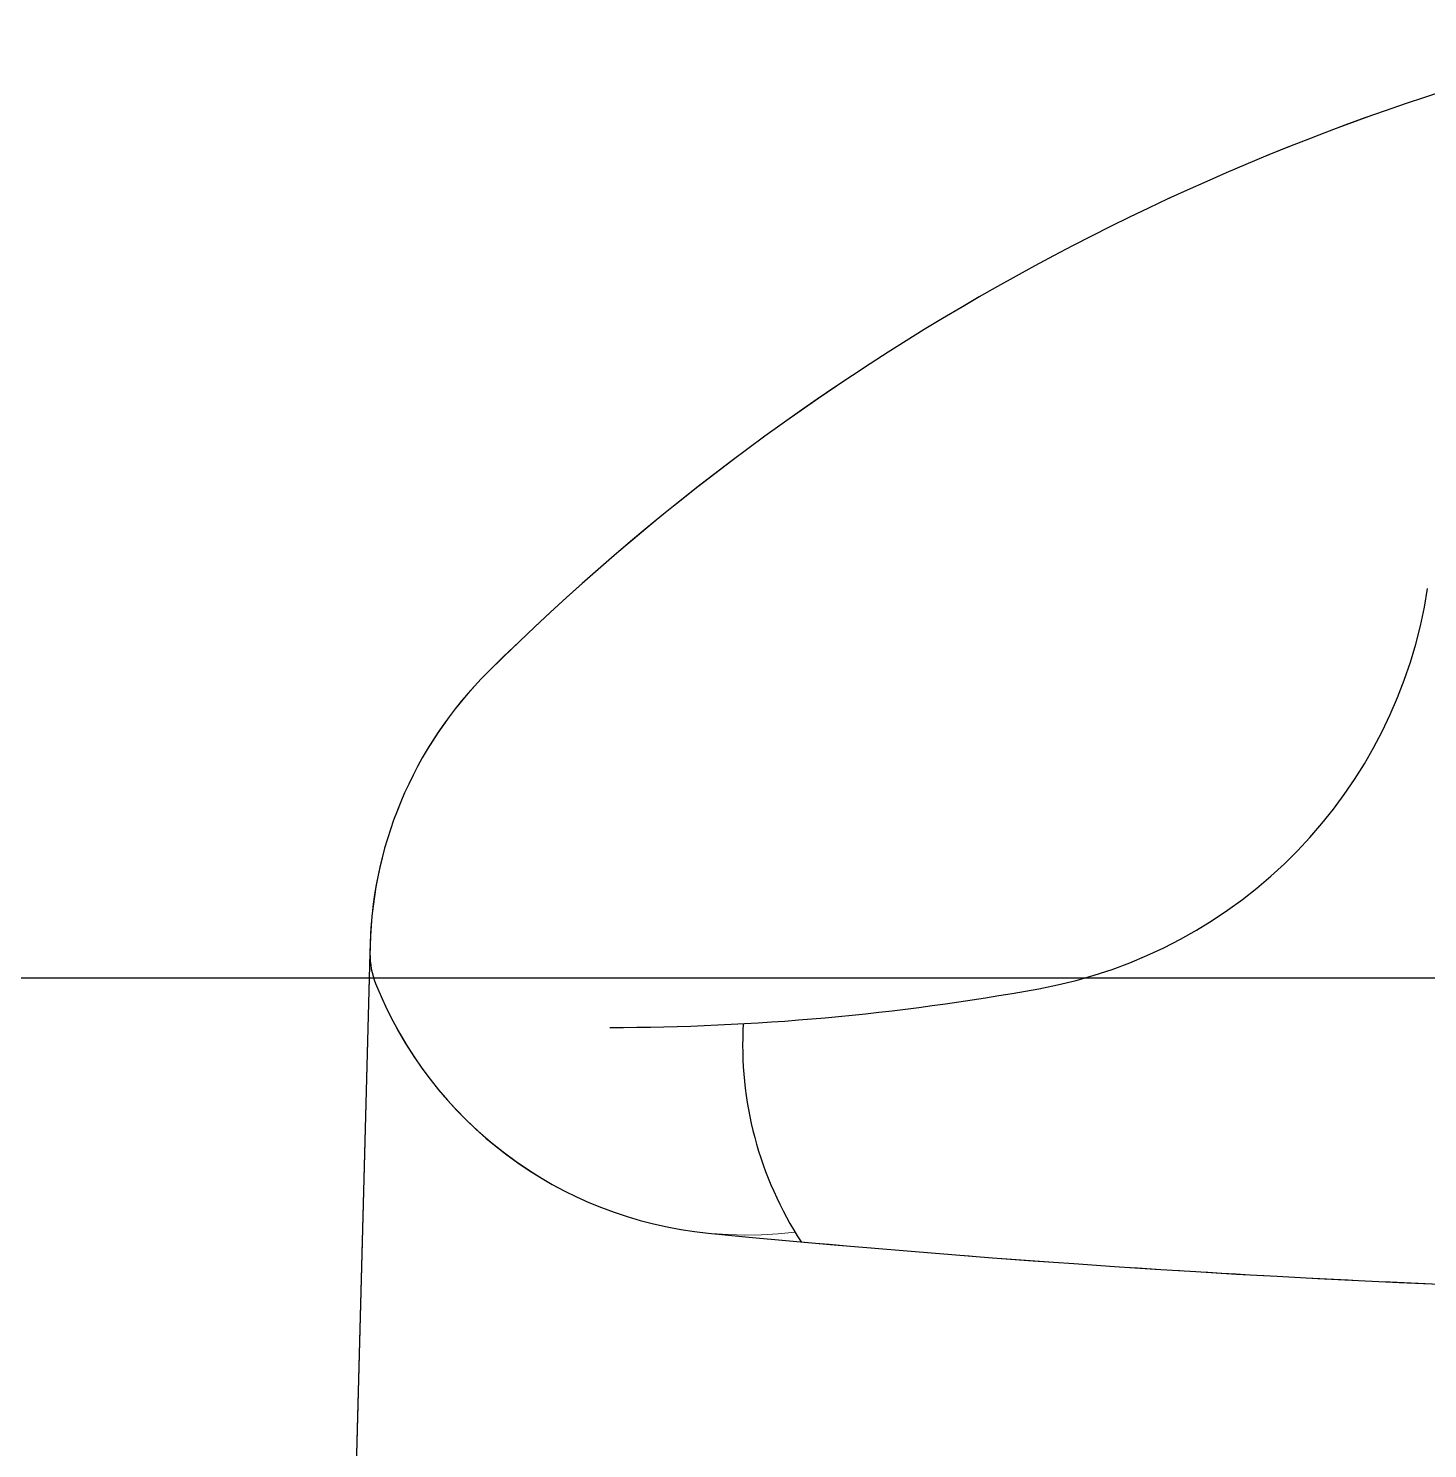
# Model space of a CAD drawing. Header units: millimetres. Extents: x 2148 to 2681, y 758 to 986.
# Drawn here: x 2327.8574 to 2327.974, y 950.9301 to 951.0485 of the extents above; entities that cross this region are included whole.
import ezdxf

# ---------------------------------------------------------------- set-up
doc = ezdxf.new("R2010")
doc.units = ezdxf.units.MM
doc.linetypes.add('CENTER2', pattern=[28.575000000000003, 19.05, -3.175, 3.175, -3.175])
for name, color, linetype in [('0.1', 193, 'Continuous'), ('0.4', 121, 'Continuous'), ('S_GRID LINES', 252, 'Continuous')]:
    doc.layers.add(name, color=color, linetype=linetype)

msp = doc.modelspace()

# ---------------------------------------------------------------- linework, layer by layer
at = {"layer": '0.1'}
msp.add_line((2327.885908628542, 950.9713732228415, -7.940835103773443e-09), (2327.882640610381, 950.8494582151618, -7.940835103773443e-09), dxfattribs=at)
msp.add_line((2327.885908628542, 950.9713732228415, -7.940835103773443e-09), (2327.882640610381, 950.8494582151618, -7.940835103773443e-09), dxfattribs=at)
msp.add_line((2327.885908628542, 950.9713732228415, -7.940835103773443e-09), (2327.882640610381, 950.8494582151618, -7.940835103773443e-09), dxfattribs=at)
msp.add_line((2327.885908628542, 950.9713732228415, -7.940835103773443e-09), (2327.882640610381, 950.8494582151618, -7.940835103773443e-09), dxfattribs=at)
msp.add_line((2327.885908628542, 950.9713732228415, -7.940835103773443e-09), (2327.882640610381, 950.8494582151618, -7.940835103773443e-09), dxfattribs=at)
msp.add_line((2327.885908628542, 950.9713732228415, -7.940835103773443e-09), (2327.882640610381, 950.8494582151618, -7.940835103773443e-09), dxfattribs=at)
msp.add_line((2327.885908628542, 950.9713732228415, -7.940835103773443e-09), (2327.882640610381, 950.8494582151618, -7.940835103773443e-09), dxfattribs=at)
msp.add_line((2327.885908628542, 950.9713732228415, -7.940835103773443e-09), (2327.882640610381, 950.8494582151618, -7.940835103773443e-09), dxfattribs=at)
msp.add_line((2327.885908628542, 950.9713732228415, -7.940835103773443e-09), (2327.882640610381, 950.8494582151618, -7.940835103773443e-09), dxfattribs=at)
msp.add_line((2327.885908628542, 950.9713732228415, -7.940835103773443e-09), (2327.882640610381, 950.8494582151618, -7.940835103773443e-09), dxfattribs=at)
for centre, radius, start, end in [((2328.036597693984, 950.8528240072632, -7.940835103773443e-09), 0.199999499995, 102.1429334334428, 134.7601460619182), ((2328.036597693984, 950.8528240072632, -7.940835103773443e-09), 0.199999499995, 102.1429334334428, 134.7601460619182), ((2328.036597693984, 950.8528240072632, -7.940835103773443e-09), 0.199999499995, 102.1429334334428, 134.7601460619182), ((2328.036597693984, 950.8528240072632, -7.940835103773443e-09), 0.199999499995, 102.1429334334428, 134.7601460619182), ((2328.036597693984, 950.8528240072632, -7.940835103773443e-09), 0.199999499995, 102.1429334334428, 134.7601460619182), ((2328.036597693984, 950.8528240072632, -7.940835103773443e-09), 0.199999499995, 102.1429334334428, 134.7601460619182), ((2328.036597693984, 950.8528240072632, -7.940835103773443e-09), 0.199999499995, 102.1429334334428, 134.7601460619182), ((2328.036597693984, 950.8528240072632, -7.940835103773443e-09), 0.199999499995, 102.1429334334428, 134.7601460619182), ((2328.036597693984, 950.8528240072632, -7.940835103773443e-09), 0.199999499995, 102.1429334334428, 134.7601460619182), ((2328.036597693984, 950.8528240072632, -7.940835103773443e-09), 0.199999499995, 102.1429334334428, 134.7601460619182), ((2327.934496488908, 951.0077753108493, -7.940835103773443e-09), 0.039999899999, 280.2928170142474, 351.3901035833377), ((2327.934496488908, 951.0077753108493, -7.940835103773443e-09), 0.039999899999, 280.2928170142474, 351.3901035833377), ((2327.934496488908, 951.0077753108493, -7.940835103773443e-09), 0.039999899999, 280.2928170142474, 351.3901035833377), ((2327.934496488908, 951.0077753108493, -7.940835103773443e-09), 0.039999899999, 280.2928170142474, 351.3901035833377), ((2327.934496488908, 951.0077753108493, -7.940835103773443e-09), 0.039999899999, 280.2928170142474, 351.3901035833377), ((2327.934496488908, 951.0077753108493, -7.940835103773443e-09), 0.039999899999, 280.2928170142474, 351.3901035833377), ((2327.934496488908, 951.0077753108493, -7.940835103773443e-09), 0.039999899999, 280.2928170142474, 351.3901035833377), ((2327.934496488908, 951.0077753108493, -7.940835103773443e-09), 0.039999899999, 280.2928170142474, 351.3901035833377), ((2327.934496488908, 951.0077753108493, -7.940835103773443e-09), 0.039999899999, 280.2928170142474, 351.3901035833377), ((2327.934496488908, 951.0077753108493, -7.940835103773443e-09), 0.039999899999, 280.2928170142474, 351.3901035833377), ((2327.919241241621, 950.9711671607369, -7.940835103773443e-09), 0.03333324999916667, 134.7601460619182, 180), ((2327.919241241621, 950.9711671607369, -7.940835103773443e-09), 0.03333324999916667, 134.7601460619182, 180), ((2327.919241241621, 950.9711671607369, -7.940835103773443e-09), 0.03333324999916667, 134.7601460619182, 180), ((2327.919241241621, 950.9711671607369, -7.940835103773443e-09), 0.03333324999916667, 134.7601460619182, 180), ((2327.919241241621, 950.9711671607369, -7.940835103773443e-09), 0.03333324999916667, 134.7601460619182, 180), ((2327.919241241621, 950.9711671607369, -7.940835103773443e-09), 0.03333324999916667, 134.7601460619182, 180), ((2327.919241241621, 950.9711671607369, -7.940835103773443e-09), 0.03333324999916667, 134.7601460619182, 180), ((2327.919241241621, 950.9711671607369, -7.940835103773443e-09), 0.03333324999916667, 134.7601460619182, 180), ((2327.919241241621, 950.9711671607369, -7.940835103773443e-09), 0.03333324999916667, 134.7601460619182, 180), ((2327.919241241621, 950.9711671607369, -7.940835103773443e-09), 0.03333324999916667, 134.7601460619182, 180), ((2327.892575151161, 950.9713320104205, -7.940835103773443e-09), 0.006666649999833333, 179.645802206505, 201.7947486951711), ((2327.892575151161, 950.9713320104205, -7.940835103773443e-09), 0.006666649999833333, 179.645802206505, 201.7947486951711), ((2327.892575151161, 950.9713320104205, -7.940835103773443e-09), 0.006666649999833333, 179.645802206505, 201.7947486951711), ((2327.892575151161, 950.9713320104205, -7.940835103773443e-09), 0.006666649999833333, 179.645802206505, 201.7947486951711), ((2327.892575151161, 950.9713320104205, -7.940835103773443e-09), 0.006666649999833333, 179.645802206505, 201.7947486951711), ((2327.892575151161, 950.9713320104205, -7.940835103773443e-09), 0.006666649999833333, 179.645802206505, 201.7947486951711), ((2327.892575151161, 950.9713320104205, -7.940835103773443e-09), 0.006666649999833333, 179.645802206505, 201.7947486951711), ((2327.892575151161, 950.9713320104205, -7.940835103773443e-09), 0.006666649999833333, 179.645802206505, 201.7947486951711), ((2327.892575151161, 950.9713320104205, -7.940835103773443e-09), 0.006666649999833333, 179.645802206505, 201.7947486951711), ((2327.892575151161, 950.9713320104205, -7.940835103773443e-09), 0.006666649999833333, 179.645802206505, 201.7947486951711), ((2327.917335618858, 950.9812328586125, -7.940835103773443e-09), 0.03333324999916667, 201.7947486951711, 264.4420803729362), ((2327.917335618858, 950.9812328586125, -7.940835103773443e-09), 0.03333324999916667, 201.7947486951711, 264.4420803729362), ((2327.917335618858, 950.9812328586125, -7.940835103773443e-09), 0.03333324999916667, 201.7947486951711, 264.4420803729362), ((2327.917335618858, 950.9812328586125, -7.940835103773443e-09), 0.03333324999916667, 201.7947486951711, 264.4420803729362), ((2327.917335618858, 950.9812328586125, -7.940835103773443e-09), 0.03333324999916667, 201.7947486951711, 264.4420803729362), ((2327.917335618858, 950.9812328586125, -7.940835103773443e-09), 0.03333324999916667, 201.7947486951711, 264.4420803729362), ((2327.917335618858, 950.9812328586125, -7.940835103773443e-09), 0.03333324999916667, 201.7947486951711, 264.4420803729362), ((2327.917335618858, 950.9812328586125, -7.940835103773443e-09), 0.03333324999916667, 201.7947486951711, 264.4420803729362), ((2327.917335618858, 950.9812328586125, -7.940835103773443e-09), 0.03333324999916667, 201.7947486951711, 264.4420803729362), ((2327.917335618858, 950.9812328586125, -7.940835103773443e-09), 0.03333324999916667, 201.7947486951711, 264.4420803729362), ((2327.905907941623, 951.165200108648, -7.940835103773443e-09), 0.199999499995, 270, 280.2928170142474), ((2327.905907941623, 951.165200108648, -7.940835103773443e-09), 0.199999499995, 270, 280.2928170142474), ((2327.905907941623, 951.165200108648, -7.940835103773443e-09), 0.199999499995, 270, 280.2928170142474), ((2327.905907941623, 951.165200108648, -7.940835103773443e-09), 0.199999499995, 270, 280.2928170142474), ((2327.905907941623, 951.165200108648, -7.940835103773443e-09), 0.199999499995, 270, 280.2928170142474), ((2327.905907941623, 951.165200108648, -7.940835103773443e-09), 0.199999499995, 270, 280.2928170142474), ((2327.905907941623, 951.165200108648, -7.940835103773443e-09), 0.199999499995, 270, 280.2928170142474), ((2327.905907941623, 951.165200108648, -7.940835103773443e-09), 0.199999499995, 270, 280.2928170142474), ((2327.905907941623, 951.165200108648, -7.940835103773443e-09), 0.199999499995, 270, 280.2928170142474), ((2327.905907941623, 951.165200108648, -7.940835103773443e-09), 0.199999499995, 270, 280.2928170142474), ((2327.946967492045, 950.9637300963371, -7.940835103773443e-09), 0.02999992499925, 176.5994620843722, 213.1383205242396), ((2327.946967492045, 950.9637300963371, -7.940835103773443e-09), 0.02999992499925, 176.5994620843722, 213.1383205242396), ((2327.946967492045, 950.9637300963371, -7.940835103773443e-09), 0.02999992499925, 176.5994620843722, 213.1383205242396), ((2327.946967492045, 950.9637300963371, -7.940835103773443e-09), 0.02999992499925, 176.5994620843722, 213.1383205242396), ((2327.946967492045, 950.9637300963371, -7.940835103773443e-09), 0.02999992499925, 176.5994620843722, 213.1383205242396), ((2327.946967492045, 950.9637300963371, -7.940835103773443e-09), 0.02999992499925, 176.5994620843722, 213.1383205242396), ((2327.946967492045, 950.9637300963371, -7.940835103773443e-09), 0.02999992499925, 176.5994620843722, 213.1383205242396), ((2327.946967492045, 950.9637300963371, -7.940835103773443e-09), 0.02999992499925, 176.5994620843722, 213.1383205242396), ((2327.946967492045, 950.9637300963371, -7.940835103773443e-09), 0.02999992499925, 176.5994620843722, 213.1383205242396), ((2327.946967492045, 950.9637300963371, -7.940835103773443e-09), 0.02999992499925, 176.5994620843722, 213.1383205242396), ((2328.022574316613, 952.0627181842723, -7.940835103773443e-09), 1.119926869123744, 264.4420803729362, 275.5579196270638), ((2328.022574316613, 952.0627181842723, -7.940835103773443e-09), 1.119926869123744, 264.4420803729362, 275.5579196270638), ((2328.022574316613, 952.0627181842723, -7.940835103773443e-09), 1.119926869123744, 264.4420803729362, 275.5579196270638), ((2328.022574316613, 952.0627181842723, -7.940835103773443e-09), 1.119926869123744, 264.4420803729362, 275.5579196270638), ((2328.022574316613, 952.0627181842723, -7.940835103773443e-09), 1.119926869123744, 264.4420803729362, 275.5579196270638), ((2328.022574316613, 952.0627181842723, -7.940835103773443e-09), 1.119926869123744, 264.4420803729362, 275.5579196270638), ((2328.022574316613, 952.0627181842723, -7.940835103773443e-09), 1.119926869123744, 264.4420803729362, 275.5579196270638), ((2328.022574316613, 952.0627181842723, -7.940835103773443e-09), 1.119926869123744, 264.4420803729362, 275.5579196270638), ((2328.022574316613, 952.0627181842723, -7.940835103773443e-09), 1.119926869123744, 264.4420803729362, 275.5579196270638), ((2328.022574316613, 952.0627181842723, -7.940835103773443e-09), 1.119926869123744, 264.4420803729362, 275.5579196270638)]:
    msp.add_arc(centre, radius, start, end, dxfattribs=at)
at = {"layer": '0.4', "color": 193, "lineweight": 0, "ltscale": 0.5}
msp.add_line((2327.882640610381, 950.8494582151618, -7.940835103773443e-09), (2327.885908628542, 950.9713732228415, -7.940835103773443e-09), dxfattribs=at)
msp.add_line((2327.882640610381, 950.8494582151618, -7.940835103773443e-09), (2327.885908628542, 950.9713732228415, -7.940835103773443e-09), dxfattribs=at)
msp.add_line((2327.882640610381, 950.8494582151618, -7.940835103773443e-09), (2327.885908628542, 950.9713732228415, -7.940835103773443e-09), dxfattribs=at)
msp.add_line((2327.882640610381, 950.8494582151618, -7.940835103773443e-09), (2327.885908628542, 950.9713732228415, -7.940835103773443e-09), dxfattribs=at)
msp.add_line((2327.882640610381, 950.8494582151618, -7.940835103773443e-09), (2327.885908628542, 950.9713732228415, -7.940835103773443e-09), dxfattribs=at)
msp.add_line((2327.882640610381, 950.8494582151618, -7.940835103773443e-09), (2327.885908628542, 950.9713732228415, -7.940835103773443e-09), dxfattribs=at)
msp.add_line((2327.882640610381, 950.8494582151618, -7.940835103773443e-09), (2327.885908628542, 950.9713732228415, -7.940835103773443e-09), dxfattribs=at)
msp.add_line((2327.882640610381, 950.8494582151618, -7.940835103773443e-09), (2327.885908628542, 950.9713732228415, -7.940835103773443e-09), dxfattribs=at)
msp.add_line((2327.882640610381, 950.8494582151618, -7.940835103773443e-09), (2327.885908628542, 950.9713732228415, -7.940835103773443e-09), dxfattribs=at)
msp.add_line((2327.882640610381, 950.8494582151618, -7.940835103773443e-09), (2327.885908628542, 950.9713732228415, -7.940835103773443e-09), dxfattribs=at)
for centre, radius, start, end in [((2328.036597693984, 950.8528240072632, -7.940835103773443e-09), 0.1999994999950151, 101.9984734764744, 134.7601460619182), ((2328.036597693984, 950.8528240072632, -7.940835103773443e-09), 0.1999994999950151, 101.9984734764744, 134.7601460619182), ((2328.036597693984, 950.8528240072632, -7.940835103773443e-09), 0.1999994999950151, 101.9984734764744, 134.7601460619182), ((2328.036597693984, 950.8528240072632, -7.940835103773443e-09), 0.1999994999950151, 101.9984734764744, 134.7601460619182), ((2328.036597693984, 950.8528240072632, -7.940835103773443e-09), 0.1999994999950151, 101.9984734764744, 134.7601460619182), ((2328.036597693984, 950.8528240072632, -7.940835103773443e-09), 0.1999994999950151, 101.9984734764744, 134.7601460619182), ((2328.036597693984, 950.8528240072632, -7.940835103773443e-09), 0.1999994999950151, 101.9984734764744, 134.7601460619182), ((2328.036597693984, 950.8528240072632, -7.940835103773443e-09), 0.1999994999950151, 101.9984734764744, 134.7601460619182), ((2328.036597693984, 950.8528240072632, -7.940835103773443e-09), 0.1999994999950151, 101.9984734764744, 134.7601460619182), ((2328.036597693984, 950.8528240072632, -7.940835103773443e-09), 0.1999994999950151, 101.9984734764744, 134.7601460619182), ((2327.919241241621, 950.9711671607369, -7.940835103773443e-09), 0.03333324999917908, 134.7601460619182, 179.6458022195248), ((2327.919241241621, 950.9711671607369, -7.940835103773443e-09), 0.03333324999917908, 134.7601460619182, 179.6458022195248), ((2327.919241241621, 950.9711671607369, -7.940835103773443e-09), 0.03333324999917908, 134.7601460619182, 179.6458022195248), ((2327.919241241621, 950.9711671607369, -7.940835103773443e-09), 0.03333324999917908, 134.7601460619182, 179.6458022195248), ((2327.919241241621, 950.9711671607369, -7.940835103773443e-09), 0.03333324999917908, 134.7601460619182, 179.6458022195248), ((2327.919241241621, 950.9711671607369, -7.940835103773443e-09), 0.03333324999917908, 134.7601460619182, 179.6458022195248), ((2327.919241241621, 950.9711671607369, -7.940835103773443e-09), 0.03333324999917908, 134.7601460619182, 179.6458022195248), ((2327.919241241621, 950.9711671607369, -7.940835103773443e-09), 0.03333324999917908, 134.7601460619182, 179.6458022195248), ((2327.919241241621, 950.9711671607369, -7.940835103773443e-09), 0.03333324999917908, 134.7601460619182, 179.6458022195248), ((2327.919241241621, 950.9711671607369, -7.940835103773443e-09), 0.03333324999917908, 134.7601460619182, 179.6458022195248), ((2327.892575151161, 950.9713320104205, -7.940835103773443e-09), 0.006666649999684805, 179.6458022195248, 201.7947486951711), ((2327.892575151161, 950.9713320104205, -7.940835103773443e-09), 0.006666649999684807, 179.6458022195248, 201.7947486951711), ((2327.892575151161, 950.9713320104205, -7.940835103773443e-09), 0.006666649999684805, 179.6458022195248, 201.7947486951711), ((2327.892575151161, 950.9713320104205, -7.940835103773443e-09), 0.006666649999684807, 179.6458022195248, 201.7947486951711), ((2327.892575151161, 950.9713320104205, -7.940835103773443e-09), 0.006666649999684805, 179.6458022195248, 201.7947486951711), ((2327.892575151161, 950.9713320104205, -7.940835103773443e-09), 0.006666649999684807, 179.6458022195248, 201.7947486951711), ((2327.892575151161, 950.9713320104205, -7.940835103773443e-09), 0.006666649999684805, 179.6458022195248, 201.7947486951711), ((2327.892575151161, 950.9713320104205, -7.940835103773443e-09), 0.006666649999684807, 179.6458022195248, 201.7947486951711), ((2327.892575151161, 950.9713320104205, -7.940835103773443e-09), 0.006666649999684805, 179.6458022195248, 201.7947486951711), ((2327.892575151161, 950.9713320104205, -7.940835103773443e-09), 0.006666649999684807, 179.6458022195248, 201.7947486951711), ((2327.892575151161, 950.9713320104205, -7.940835103773443e-09), 0.006666649999684805, 179.6458022195248, 201.7947486951711), ((2327.892575151161, 950.9713320104205, -7.940835103773443e-09), 0.006666649999684807, 179.6458022195248, 201.7947486951711), ((2327.892575151161, 950.9713320104205, -7.940835103773443e-09), 0.006666649999684805, 179.6458022195248, 201.7947486951711), ((2327.892575151161, 950.9713320104205, -7.940835103773443e-09), 0.006666649999684807, 179.6458022195248, 201.7947486951711), ((2327.892575151161, 950.9713320104205, -7.940835103773443e-09), 0.006666649999684805, 179.6458022195248, 201.7947486951711), ((2327.892575151161, 950.9713320104205, -7.940835103773443e-09), 0.006666649999684807, 179.6458022195248, 201.7947486951711), ((2327.892575151161, 950.9713320104205, -7.940835103773443e-09), 0.006666649999684805, 179.6458022195248, 201.7947486951711), ((2327.892575151161, 950.9713320104205, -7.940835103773443e-09), 0.006666649999684807, 179.6458022195248, 201.7947486951711), ((2327.892575151161, 950.9713320104205, -7.940835103773443e-09), 0.006666649999684805, 179.6458022195248, 201.7947486951711), ((2327.892575151161, 950.9713320104205, -7.940835103773443e-09), 0.006666649999684807, 179.6458022195248, 201.7947486951711), ((2327.917335618858, 950.9812328586125, -7.940835103773443e-09), 0.03333324999917254, 201.7947486951711, 276.8931762814672), ((2327.917335618858, 950.9812328586125, -7.940835103773443e-09), 0.03333324999917254, 201.7947486951711, 264.4420803729362), ((2327.917335618858, 950.9812328586125, -7.940835103773443e-09), 0.03333324999917254, 201.7947486951711, 276.8931762814672), ((2327.917335618858, 950.9812328586125, -7.940835103773443e-09), 0.03333324999917254, 201.7947486951711, 264.4420803729362), ((2327.917335618858, 950.9812328586125, -7.940835103773443e-09), 0.03333324999917254, 201.7947486951711, 276.8931762814672), ((2327.917335618858, 950.9812328586125, -7.940835103773443e-09), 0.03333324999917254, 201.7947486951711, 264.4420803729362), ((2327.917335618858, 950.9812328586125, -7.940835103773443e-09), 0.03333324999917254, 201.7947486951711, 276.8931762814672), ((2327.917335618858, 950.9812328586125, -7.940835103773443e-09), 0.03333324999917254, 201.7947486951711, 264.4420803729362), ((2327.917335618858, 950.9812328586125, -7.940835103773443e-09), 0.03333324999917254, 201.7947486951711, 276.8931762814672), ((2327.917335618858, 950.9812328586125, -7.940835103773443e-09), 0.03333324999917254, 201.7947486951711, 264.4420803729362), ((2327.917335618858, 950.9812328586125, -7.940835103773443e-09), 0.03333324999917254, 201.7947486951711, 276.8931762814672), ((2327.917335618858, 950.9812328586125, -7.940835103773443e-09), 0.03333324999917254, 201.7947486951711, 264.4420803729362), ((2327.917335618858, 950.9812328586125, -7.940835103773443e-09), 0.03333324999917254, 201.7947486951711, 276.8931762814672), ((2327.917335618858, 950.9812328586125, -7.940835103773443e-09), 0.03333324999917254, 201.7947486951711, 264.4420803729362), ((2327.917335618858, 950.9812328586125, -7.940835103773443e-09), 0.03333324999917254, 201.7947486951711, 276.8931762814672), ((2327.917335618858, 950.9812328586125, -7.940835103773443e-09), 0.03333324999917254, 201.7947486951711, 264.4420803729362), ((2327.917335618858, 950.9812328586125, -7.940835103773443e-09), 0.03333324999917254, 201.7947486951711, 276.8931762814672), ((2327.917335618858, 950.9812328586125, -7.940835103773443e-09), 0.03333324999917254, 201.7947486951711, 264.4420803729362), ((2327.917335618858, 950.9812328586125, -7.940835103773443e-09), 0.03333324999917254, 201.7947486951711, 276.8931762814672), ((2327.917335618858, 950.9812328586125, -7.940835103773443e-09), 0.03333324999917254, 201.7947486951711, 264.4420803729362), ((2328.022574316613, 952.0627181842723, -7.940835103773443e-09), 1.119926869123687, 264.4420803729362, 275.5579196270638), ((2328.022574316613, 952.0627181842723, -7.940835103773443e-09), 1.119926869123687, 264.4420803729362, 275.5579196270638), ((2328.022574316613, 952.0627181842723, -7.940835103773443e-09), 1.119926869123687, 264.4420803729362, 275.5579196270638), ((2328.022574316613, 952.0627181842723, -7.940835103773443e-09), 1.119926869123687, 264.4420803729362, 275.5579196270638), ((2328.022574316613, 952.0627181842723, -7.940835103773443e-09), 1.119926869123687, 264.4420803729362, 275.5579196270638), ((2328.022574316613, 952.0627181842723, -7.940835103773443e-09), 1.119926869123687, 264.4420803729362, 275.5579196270638), ((2328.022574316613, 952.0627181842723, -7.940835103773443e-09), 1.119926869123687, 264.4420803729362, 275.5579196270638), ((2328.022574316613, 952.0627181842723, -7.940835103773443e-09), 1.119926869123687, 264.4420803729362, 275.5579196270638), ((2328.022574316613, 952.0627181842723, -7.940835103773443e-09), 1.119926869123687, 264.4420803729362, 275.5579196270638), ((2328.022574316613, 952.0627181842723, -7.940835103773443e-09), 1.119926869123687, 264.4420803729362, 275.5579196270638), ((2327.946967492045, 950.9637300963371, -7.940835103773443e-09), 0.0299999249992829, 211.3089605703985, 213.1383205242396), ((2327.946967492045, 950.9637300963371, -7.940835103773443e-09), 0.0299999249992829, 211.3089605703985, 213.1383205242396), ((2327.946967492045, 950.9637300963371, -7.940835103773443e-09), 0.0299999249992829, 211.3089605703985, 213.1383205242396), ((2327.946967492045, 950.9637300963371, -7.940835103773443e-09), 0.0299999249992829, 211.3089605703985, 213.1383205242396), ((2327.946967492045, 950.9637300963371, -7.940835103773443e-09), 0.0299999249992829, 211.3089605703985, 213.1383205242396), ((2327.946967492045, 950.9637300963371, -7.940835103773443e-09), 0.0299999249992829, 211.3089605703985, 213.1383205242396), ((2327.946967492045, 950.9637300963371, -7.940835103773443e-09), 0.0299999249992829, 211.3089605703985, 213.1383205242396), ((2327.946967492045, 950.9637300963371, -7.940835103773443e-09), 0.0299999249992829, 211.3089605703985, 213.1383205242396), ((2327.946967492045, 950.9637300963371, -7.940835103773443e-09), 0.0299999249992829, 211.3089605703985, 213.1383205242396), ((2327.946967492045, 950.9637300963371, -7.940835103773443e-09), 0.0299999249992829, 211.3089605703985, 213.1383205242396), ((2328.022574316613, 952.0627181842723, -7.940835103773443e-09), 1.119926869123687, 264.8397862288841, 268.6750715626566), ((2328.022574316613, 952.0627181842723, -7.940835103773443e-09), 1.119926869123687, 264.8397862288841, 268.6750715626566), ((2328.022574316613, 952.0627181842723, -7.940835103773443e-09), 1.119926869123687, 264.8397862288841, 268.6750715626566), ((2328.022574316613, 952.0627181842723, -7.940835103773443e-09), 1.119926869123687, 264.8397862288841, 268.6750715626566), ((2328.022574316613, 952.0627181842723, -7.940835103773443e-09), 1.119926869123687, 264.8397862288841, 268.6750715626566), ((2328.022574316613, 952.0627181842723, -7.940835103773443e-09), 1.119926869123687, 264.8397862288841, 268.6750715626566), ((2328.022574316613, 952.0627181842723, -7.940835103773443e-09), 1.119926869123687, 264.8397862288841, 268.6750715626566), ((2328.022574316613, 952.0627181842723, -7.940835103773443e-09), 1.119926869123687, 264.8397862288841, 268.6750715626566), ((2328.022574316613, 952.0627181842723, -7.940835103773443e-09), 1.119926869123687, 264.8397862288841, 268.6750715626566), ((2328.022574316613, 952.0627181842723, -7.940835103773443e-09), 1.119926869123687, 264.8397862288841, 268.6750715626566)]:
    msp.add_arc(centre, radius, start, end, dxfattribs=at)
at = {"layer": 'S_GRID LINES', "linetype": 'CENTER2', "ltscale": 0.2}
msp.add_line((2355.503093247582, 950.9693109778781, -6.285843685630456e-09), (2290.951822900378, 950.9693109778781), dxfattribs=at)

doc.saveas('drawing.dxf')
